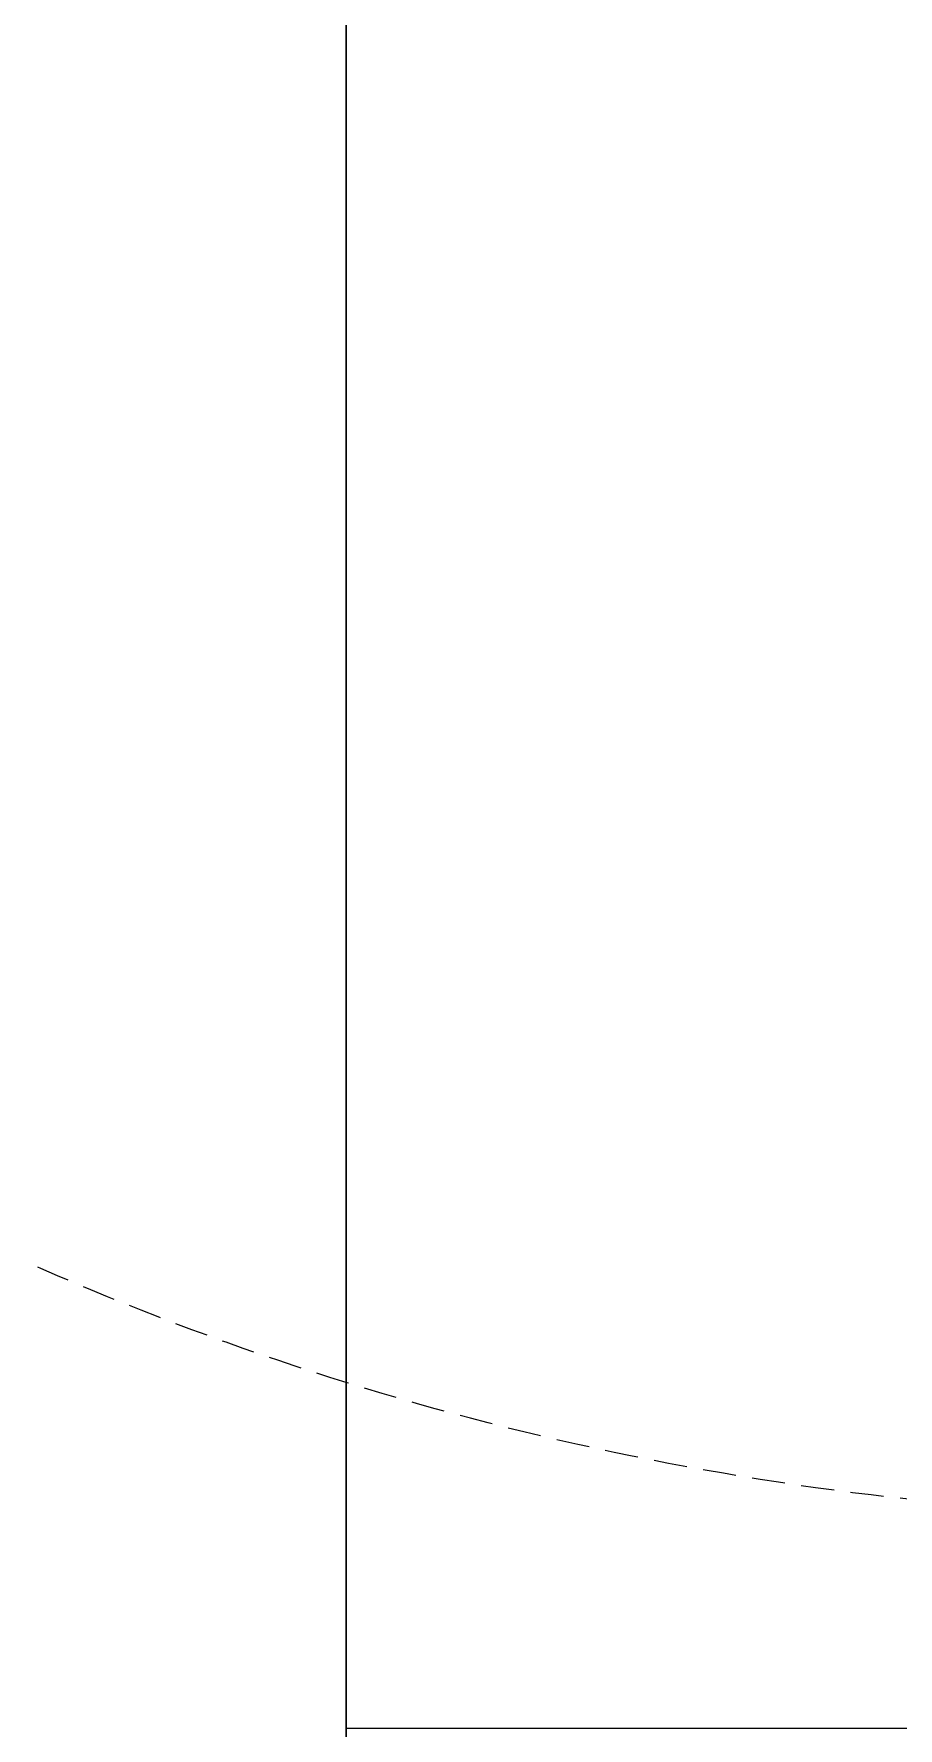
# Model space of a CAD drawing. Header units: millimetres. Extents: x 0 to 145404, y 0 to 194550.
# Drawn here: x 92387.2 to 92631.4, y 123686.1 to 124164.4 of the extents above; entities that cross this region are included whole.
import ezdxf

# ---------------------------------------------------------------- set-up
doc = ezdxf.new("R2010")
doc.units = ezdxf.units.MM
doc.linetypes.add('HIDDEN2', pattern=[0.1875, 0.125, -0.0625])
for name, color, linetype, lineweight in [('АР - детали окон', 152, 'Continuous', 0), ('АР - Наружная стена', 144, 'Continuous', 30), ('АР - Окна', 150, 'Continuous', 9), ('АР - окна - открывание', 251, 'Continuous', 5)]:
    doc.layers.add(name, color=color, linetype=linetype, lineweight=lineweight)

# ---------------------------------------------------------------- blocks, each defined once
blk = doc.blocks.new('блок балконный дверной с проходом 750мм')
at = {"layer": 'АР - детали окон', "color": 251}
blk.add_lwpolyline([(-950.000098820652, 79.99791722252277), (-900.000098820652, 79.99791722252277), (-900.000098820652, 149.9979172225228), (-50.00009882065217, 149.9979172225228), (-50.00009882065217, 79.99791722252277), (-9.882065216970659e-05, 79.99791722252277), (-9.882065216970659e-05, -250.0020827774772), (-950.000098820652, -250.0020827774771)], close=True, dxfattribs=at)
at = {"layer": 'АР - окна - открывание', "color": 252, "linetype": 'HIDDEN2', "lineweight": 0, "ltscale": 75}
blk.add_arc((-50.5144568612377, -0.0003663423633781804), 839.7754183786165, 180, 270, dxfattribs=at)
blk = doc.blocks.new('Квартира 1С 3450 тип 9')
at = {"layer": 'АР - Наружная стена'}
blk.add_lwpolyline([(-7150, 3649.999999999767), (-7150, -2.328306436538696e-10), (-6750, -2.328306436538696e-10), (-6750, 3649.999999999767)], close=True, dxfattribs=at)
at = {"layer": 'АР - Окна', "rotation": 90.00000000000001}
blk.add_blockref('блок балконный дверной с проходом 750мм', (-7000.002082778141, 2840.000098803313), dxfattribs=at)
blk = doc.blocks.new('V_Section_2')
blk.add_blockref('Квартира 1С 3450 тип 9', (7150, -17249.9999999993))

msp = doc.modelspace()

# ---------------------------------------------------------------- block references
at = {"xscale": -1}
msp.add_blockref('V_Section_2', (92875.46005912624, 139046.1136985801, 1.056413898744269e-07), dxfattribs=at)

doc.saveas('drawing.dxf')
